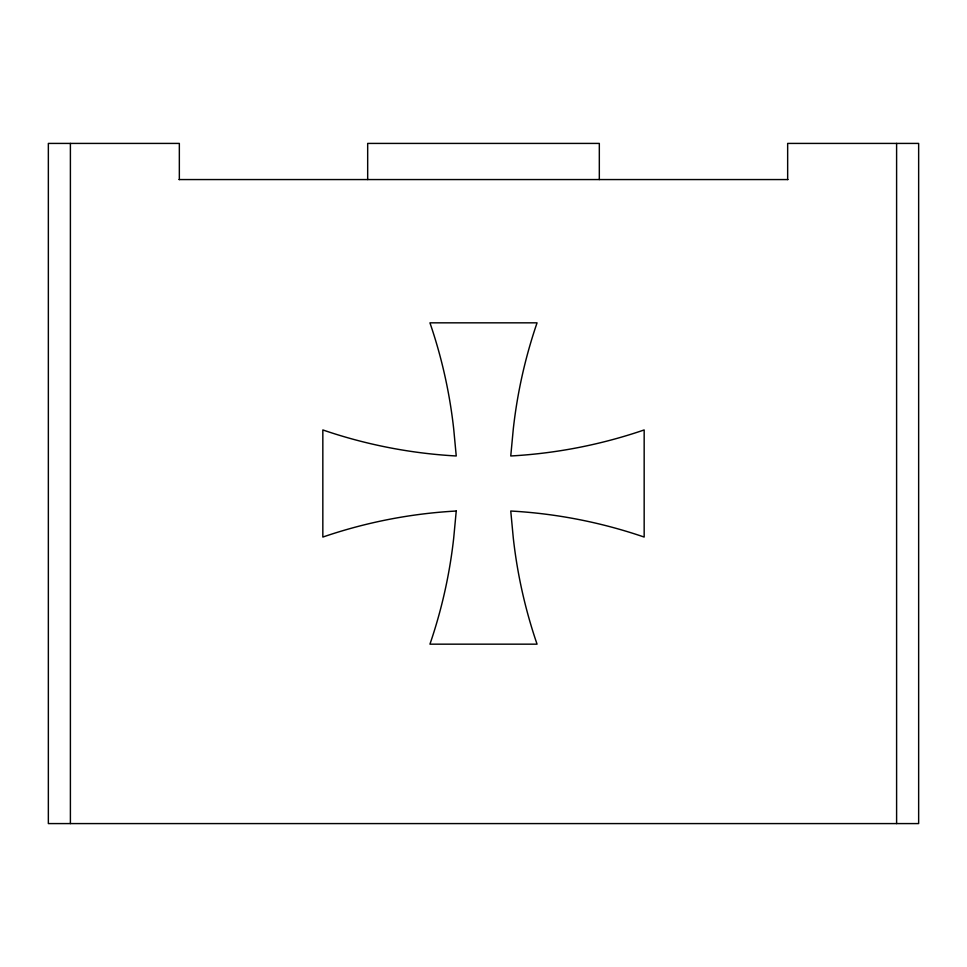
<?xml version="1.0" encoding="UTF-8"?>
<svg xmlns="http://www.w3.org/2000/svg" width="967" height="967" viewBox="0 0 967 967"><rect width="100%" height="100%" fill="white"/><g stroke="black" fill="none" stroke-linecap="round" stroke-linejoin="round"><path stroke-width="1.45" d="M179.04 179.56L787.96 179.56M896.602 143.418L896.602 823.582M787.658 179.56L787.658 143.418L918.65 143.418L918.65 823.582L48.35 823.582L48.35 143.418L179.342 143.418L179.342 179.56M599.322 179.56L599.322 143.418L367.678 143.418L367.678 179.56M70.398 143.418L70.398 823.582M456.243 511.023L453.716 537.93A495.406 495.406 0 0 1 429.94 644.167L537.06 644.167A495.406 495.406 0 0 1 513.284 537.93L510.757 511.023A495.406 495.406 0 0 1 644.167 537.06L644.167 429.94A495.406 495.406 0 0 1 510.757 455.977L513.284 429.07A495.406 495.406 0 0 1 537.06 322.833L429.94 322.833A495.406 495.406 0 0 1 453.716 429.07L456.243 455.977A495.406 495.406 0 0 1 322.833 429.94L322.833 537.06A495.406 495.406 0 0 1 456.243 511.023"/></g></svg>
